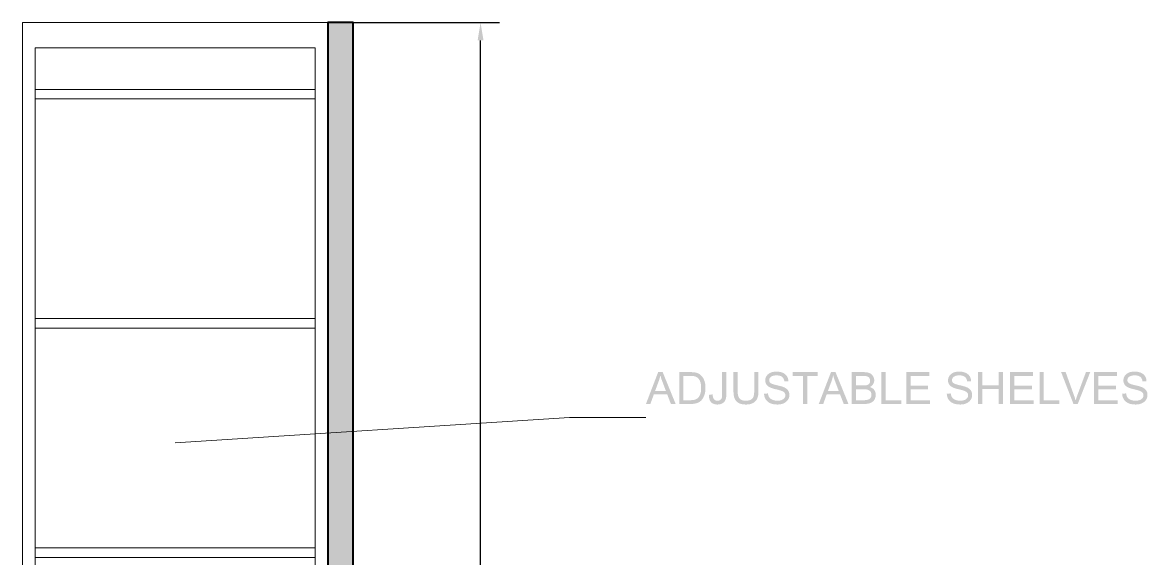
# Model space of a CAD drawing. Header units: inches. Extents: x 0 to 700, y 0 to 895.
# Drawn here: x 520 to 608.4, y 198.9 to 241 of the extents above; entities that cross this region are included whole.
import ezdxf

# ---------------------------------------------------------------- set-up
doc = ezdxf.new("R2010")
doc.units = ezdxf.units.IN
doc.header["$MEASUREMENT"] = 0
for name, color, linetype, lineweight in [('A-ANNO-TEXT', 7, 'Continuous', 13), ('A-ELEV-LINE', 7, 'Continuous', 13), ('A-MILLWORK-STOR', 7, 'Continuous', 18), ('A-WALL-EXIST', 7, 'Continuous', 40)]:
    doc.layers.add(name, color=color, linetype=linetype, lineweight=lineweight)

msp = doc.modelspace()

# ---------------------------------------------------------------- hatches: boundary and pattern name
at = {"layer": 'A-ANNO-TEXT'}
h = msp.add_hatch(color=7, dxfattribs=at)
h.paths.add_polyline_path([(571.333, 211.05), (570.959, 211.05), (570.666, 211.811), (569.622, 211.811), (569.346, 211.05), (568.997, 211.05), (569.957, 213.55), (570.313, 213.55), (571.333, 211.05)])
h.paths.add_polyline_path([(570.565, 212.073), (570.528, 212.172), (570.493, 212.265), (570.46, 212.353), (570.429, 212.435), (570.4, 212.512), (570.373, 212.583), (570.348, 212.649), (570.325, 212.709), (570.305, 212.764), (570.286, 212.814), (570.27, 212.858), (570.256, 212.896), (570.243, 212.929), (570.233, 212.956), (570.225, 212.978), (570.219, 212.995), (570.199, 213.055), (570.178, 213.123), (570.156, 213.202), (570.132, 213.289), (570.124, 213.289), (570.098, 213.165), (570.068, 213.046), (570.034, 212.932), (569.996, 212.822), (569.716, 212.073), (570.565, 212.073)])
h.paths.add_polyline_path([(571.609, 213.55), (572.472, 213.55), (572.581, 213.549), (572.683, 213.544), (572.777, 213.537), (572.863, 213.527), (572.944, 213.511), (573.023, 213.487), (573.1, 213.455), (573.175, 213.414), (573.248, 213.365), (573.315, 213.308), (573.378, 213.242), (573.436, 213.168), (573.489, 213.087), (573.536, 212.999), (573.577, 212.906), (573.612, 212.807), (573.64, 212.7), (573.66, 212.582), (573.672, 212.453), (573.676, 212.314), (573.672, 212.179), (573.66, 212.05), (573.639, 211.927), (573.61, 211.81), (573.573, 211.7), (573.528, 211.596), (573.475, 211.498), (573.413, 211.406), (573.379, 211.363), (573.342, 211.322), (573.302, 211.285), (573.258, 211.25), (573.212, 211.218), (573.163, 211.189), (573.111, 211.163), (573.056, 211.139), (572.998, 211.118), (572.937, 211.1), (572.873, 211.085), (572.806, 211.072), (572.737, 211.063), (572.664, 211.056), (572.588, 211.051), (572.51, 211.05), (571.609, 211.05), (571.609, 213.55)])
h.paths.add_polyline_path([(571.94, 211.347), (572.475, 211.347), (572.555, 211.348), (572.63, 211.352), (572.701, 211.358), (572.768, 211.367), (572.832, 211.382), (572.898, 211.405), (572.963, 211.437), (573.029, 211.478), (573.092, 211.53), (573.15, 211.597), (573.202, 211.679), (573.248, 211.775), (573.268, 211.828), (573.286, 211.886), (573.301, 211.948), (573.313, 212.014), (573.323, 212.085), (573.329, 212.159), (573.334, 212.238), (573.335, 212.32), (573.333, 212.413), (573.327, 212.502), (573.316, 212.588), (573.302, 212.671), (573.282, 212.751), (573.254, 212.827), (573.22, 212.899), (573.179, 212.968), (573.132, 213.03), (573.083, 213.084), (573.03, 213.128), (572.973, 213.164), (572.916, 213.192), (572.859, 213.214), (572.803, 213.23), (572.747, 213.24), (572.689, 213.246), (572.622, 213.25), (572.547, 213.252), (572.465, 213.253), (571.94, 213.253), (571.94, 211.347)])
h.paths.add_polyline_path([(575.318, 211.85), (575.315, 211.739), (575.307, 211.637), (575.292, 211.543), (575.272, 211.458), (575.246, 211.381), (575.214, 211.312), (575.177, 211.251), (575.133, 211.199), (575.085, 211.154), (575.032, 211.115), (574.974, 211.082), (574.912, 211.055), (574.845, 211.034), (574.774, 211.019), (574.698, 211.01), (574.617, 211.007), (574.536, 211.01), (574.46, 211.019), (574.389, 211.034), (574.323, 211.054), (574.263, 211.081), (574.208, 211.113), (574.158, 211.152), (574.113, 211.196), (574.074, 211.246), (574.04, 211.302), (574.011, 211.364), (573.987, 211.432), (573.969, 211.506), (573.956, 211.585), (573.948, 211.671), (573.945, 211.763), (574.242, 211.804), (574.244, 211.743), (574.25, 211.687), (574.257, 211.635), (574.268, 211.586), (574.282, 211.541), (574.298, 211.5), (574.317, 211.463), (574.339, 211.43), (574.364, 211.401), (574.392, 211.376), (574.422, 211.354), (574.456, 211.337), (574.492, 211.323), (574.531, 211.314), (574.573, 211.308), (574.617, 211.306), (574.696, 211.311), (574.764, 211.326), (574.822, 211.351), (574.868, 211.386), (574.905, 211.428), (574.934, 211.472), (574.955, 211.52), (574.969, 211.571), (574.977, 211.627), (574.983, 211.689), (574.986, 211.758), (574.987, 211.833), (574.987, 213.55), (575.318, 213.55), (575.318, 211.85)])
h.paths.add_polyline_path([(577.84, 212.104), (577.839, 212.009), (577.835, 211.918), (577.828, 211.831), (577.819, 211.747), (577.804, 211.665), (577.78, 211.581), (577.748, 211.497), (577.707, 211.411), (577.682, 211.368), (577.654, 211.328), (577.622, 211.289), (577.587, 211.252), (577.548, 211.217), (577.505, 211.184), (577.459, 211.152), (577.41, 211.122), (577.356, 211.095), (577.298, 211.072), (577.236, 211.052), (577.17, 211.036), (577.099, 211.024), (577.024, 211.015), (576.945, 211.009), (576.862, 211.007), (576.78, 211.009), (576.703, 211.014), (576.629, 211.022), (576.56, 211.033), (576.494, 211.047), (576.433, 211.065), (576.376, 211.086), (576.323, 211.11), (576.227, 211.165), (576.145, 211.227), (576.077, 211.297), (576.023, 211.374), (575.979, 211.456), (575.944, 211.539), (575.918, 211.625), (575.901, 211.712), (575.889, 211.802), (575.881, 211.898), (575.876, 211.998), (575.874, 212.104), (575.874, 213.55), (576.205, 213.55), (576.205, 212.109), (576.207, 212), (576.213, 211.899), (576.223, 211.806), (576.237, 211.721), (576.26, 211.642), (576.296, 211.567), (576.345, 211.497), (576.408, 211.432), (576.445, 211.402), (576.486, 211.377), (576.533, 211.355), (576.584, 211.337), (576.639, 211.324), (576.7, 211.314), (576.765, 211.308), (576.834, 211.306), (576.905, 211.307), (576.971, 211.312), (577.033, 211.32), (577.09, 211.331), (577.142, 211.345), (577.19, 211.362), (577.234, 211.383), (577.273, 211.406), (577.339, 211.461), (577.394, 211.524), (577.435, 211.595), (577.464, 211.675), (577.483, 211.765), (577.497, 211.867), (577.505, 211.982), (577.508, 212.109), (577.508, 213.55), (577.84, 213.55), (577.84, 212.104)])
h.paths.add_polyline_path([(579.873, 212.817), (579.866, 212.875), (579.855, 212.929), (579.839, 212.979), (579.82, 213.026), (579.796, 213.069), (579.769, 213.108), (579.737, 213.144), (579.701, 213.176), (579.661, 213.204), (579.617, 213.228), (579.569, 213.249), (579.516, 213.266), (579.46, 213.279), (579.399, 213.288), (579.335, 213.294), (579.266, 213.296), (579.204, 213.294), (579.144, 213.29), (579.088, 213.282), (579.034, 213.272), (578.984, 213.259), (578.936, 213.242), (578.891, 213.223), (578.85, 213.2), (578.812, 213.175), (578.78, 213.147), (578.752, 213.117), (578.73, 213.083), (578.712, 213.047), (578.7, 213.008), (578.692, 212.967), (578.69, 212.922), (578.692, 212.883), (578.697, 212.847), (578.707, 212.813), (578.721, 212.781), (578.738, 212.752), (578.759, 212.726), (578.784, 212.702), (578.813, 212.681), (578.848, 212.661), (578.889, 212.642), (578.938, 212.622), (578.993, 212.602), (579.056, 212.582), (579.126, 212.563), (579.203, 212.543), (579.286, 212.523), (579.435, 212.489), (579.568, 212.454), (579.688, 212.419), (579.793, 212.384), (579.888, 212.343), (579.975, 212.292), (580.055, 212.232), (580.129, 212.161), (580.162, 212.122), (580.19, 212.079), (580.214, 212.033), (580.234, 211.984), (580.249, 211.932), (580.26, 211.877), (580.267, 211.818), (580.269, 211.756), (580.265, 211.677), (580.253, 211.602), (580.233, 211.53), (580.205, 211.461), (580.169, 211.396), (580.124, 211.334), (580.072, 211.276), (580.012, 211.221), (579.946, 211.171), (579.874, 211.127), (579.798, 211.091), (579.716, 211.061), (579.63, 211.037), (579.539, 211.021), (579.444, 211.011), (579.343, 211.007), (579.215, 211.011), (579.096, 211.022), (578.985, 211.04), (578.882, 211.066), (578.788, 211.099), (578.702, 211.14), (578.624, 211.188), (578.554, 211.243), (578.492, 211.304), (578.439, 211.369), (578.392, 211.439), (578.354, 211.513), (578.323, 211.591), (578.3, 211.674), (578.285, 211.762), (578.277, 211.853), (578.591, 211.88), (578.599, 211.808), (578.614, 211.741), (578.634, 211.678), (578.66, 211.621), (578.692, 211.569), (578.729, 211.522), (578.773, 211.48), (578.823, 211.443), (578.876, 211.411), (578.933, 211.383), (578.992, 211.359), (579.054, 211.34), (579.119, 211.325), (579.186, 211.314), (579.256, 211.308), (579.329, 211.306), (579.397, 211.308), (579.461, 211.313), (579.523, 211.322), (579.58, 211.334), (579.635, 211.35), (579.686, 211.37), (579.734, 211.393), (579.778, 211.42), (579.819, 211.45), (579.853, 211.482), (579.883, 211.517), (579.907, 211.555), (579.926, 211.595), (579.939, 211.637), (579.947, 211.683), (579.95, 211.73), (579.947, 211.78), (579.939, 211.826), (579.925, 211.868), (579.905, 211.907), (579.88, 211.943), (579.849, 211.975), (579.813, 212.004), (579.771, 212.029), (579.722, 212.052), (579.666, 212.076), (579.602, 212.099), (579.531, 212.122), (579.452, 212.145), (579.366, 212.168), (579.271, 212.191), (579.17, 212.214), (579.068, 212.238), (578.973, 212.264), (578.886, 212.293), (578.807, 212.324), (578.734, 212.357), (578.669, 212.392), (578.612, 212.43), (578.562, 212.471), (578.518, 212.513), (578.48, 212.559), (578.448, 212.609), (578.422, 212.661), (578.402, 212.716), (578.387, 212.774), (578.379, 212.836), (578.376, 212.9), (578.38, 212.974), (578.391, 213.044), (578.409, 213.111), (578.435, 213.174), (578.468, 213.235), (578.508, 213.292), (578.556, 213.346), (578.611, 213.397), (578.673, 213.442), (578.74, 213.482), (578.812, 213.516), (578.889, 213.544), (578.972, 213.565), (579.06, 213.58), (579.154, 213.59), (579.252, 213.593), (579.354, 213.59), (579.45, 213.58), (579.542, 213.565), (579.628, 213.544), (579.709, 213.516), (579.785, 213.483), (579.856, 213.443), (579.922, 213.397), (579.981, 213.346), (580.033, 213.289), (580.078, 213.228), (580.115, 213.161), (580.145, 213.089), (580.168, 213.012), (580.183, 212.93), (580.19, 212.842), (579.873, 212.817)])
h.paths.add_polyline_path([(582.506, 213.253), (581.679, 213.253), (581.679, 211.05), (581.347, 211.05), (581.347, 213.253), (580.526, 213.253), (580.526, 213.55), (582.506, 213.55), (582.506, 213.253)])
h.paths.add_polyline_path([(584.916, 211.05), (584.542, 211.05), (584.249, 211.811), (583.205, 211.811), (582.929, 211.05), (582.579, 211.05), (583.54, 213.55), (583.896, 213.55), (584.916, 211.05)])
h.paths.add_polyline_path([(584.148, 212.073), (584.111, 212.172), (584.076, 212.265), (584.043, 212.353), (584.012, 212.435), (583.983, 212.512), (583.956, 212.583), (583.931, 212.649), (583.908, 212.709), (583.888, 212.764), (583.869, 212.814), (583.853, 212.858), (583.839, 212.896), (583.826, 212.929), (583.816, 212.956), (583.808, 212.978), (583.802, 212.995), (583.782, 213.055), (583.761, 213.123), (583.739, 213.202), (583.715, 213.289), (583.707, 213.289), (583.681, 213.165), (583.651, 213.046), (583.617, 212.932), (583.579, 212.822), (583.299, 212.073), (584.148, 212.073)])
h.paths.add_polyline_path([(586.592, 212.38), (586.649, 212.361), (586.702, 212.339), (586.752, 212.314), (586.798, 212.286), (586.84, 212.256), (586.878, 212.222), (586.913, 212.186), (586.944, 212.147), (586.995, 212.064), (587.032, 211.974), (587.054, 211.878), (587.061, 211.776), (587.054, 211.674), (587.035, 211.575), (587.002, 211.481), (586.955, 211.391), (586.928, 211.349), (586.897, 211.309), (586.864, 211.272), (586.827, 211.239), (586.789, 211.208), (586.747, 211.18), (586.702, 211.155), (586.655, 211.133), (586.604, 211.113), (586.549, 211.097), (586.49, 211.082), (586.426, 211.071), (586.358, 211.062), (586.286, 211.055), (586.209, 211.051), (586.128, 211.05), (585.172, 211.05), (585.172, 213.55), (586.109, 213.55), (586.219, 213.547), (586.32, 213.538), (586.413, 213.522), (586.498, 213.501), (586.574, 213.473), (586.641, 213.439), (586.701, 213.399), (586.752, 213.352), (586.795, 213.302), (586.833, 213.251), (586.865, 213.198), (586.892, 213.143), (586.912, 213.088), (586.927, 213.031), (586.935, 212.972), (586.938, 212.912), (586.933, 212.832), (586.917, 212.755), (586.89, 212.681), (586.852, 212.61), (586.804, 212.543), (586.744, 212.483), (586.674, 212.428), (586.592, 212.38)])
h.paths.add_polyline_path([(585.502, 212.503), (586.045, 212.503), (586.125, 212.504), (586.198, 212.508), (586.265, 212.513), (586.325, 212.522), (586.38, 212.535), (586.432, 212.556), (586.48, 212.584), (586.526, 212.621), (586.564, 212.666), (586.591, 212.723), (586.607, 212.791), (586.613, 212.87), (586.607, 212.952), (586.591, 213.024), (586.563, 213.083), (586.525, 213.131), (586.479, 213.169), (586.428, 213.199), (586.374, 213.221), (586.315, 213.235), (586.25, 213.243), (586.176, 213.249), (586.093, 213.252), (586.002, 213.253), (585.502, 213.253), (585.502, 212.503)])
h.paths.add_polyline_path([(585.502, 211.347), (586.125, 211.347), (586.205, 211.349), (586.279, 211.354), (586.347, 211.363), (586.408, 211.375), (586.463, 211.391), (586.511, 211.411), (586.553, 211.434), (586.589, 211.461), (586.619, 211.491), (586.645, 211.524), (586.668, 211.559), (586.686, 211.597), (586.7, 211.638), (586.71, 211.681), (586.716, 211.728), (586.718, 211.776), (586.716, 211.826), (586.71, 211.872), (586.699, 211.916), (586.684, 211.957), (586.664, 211.995), (586.641, 212.031), (586.613, 212.063), (586.58, 212.093), (586.542, 212.119), (586.497, 212.142), (586.445, 212.162), (586.387, 212.178), (586.321, 212.19), (586.248, 212.199), (586.169, 212.204), (586.082, 212.206), (585.502, 212.206), (585.502, 211.347)])
h.paths.add_polyline_path([(589.068, 211.05), (587.504, 211.05), (587.504, 213.55), (587.835, 213.55), (587.835, 211.347), (589.068, 211.347), (589.068, 211.05)])
h.paths.add_polyline_path([(591.328, 211.05), (589.46, 211.05), (589.46, 213.55), (591.27, 213.55), (591.27, 213.253), (589.791, 213.253), (589.791, 212.489), (591.174, 212.489), (591.174, 212.193), (589.791, 212.193), (589.791, 211.347), (591.328, 211.347), (591.328, 211.05)])
h.paths.add_polyline_path([(594.237, 212.817), (594.23, 212.875), (594.219, 212.929), (594.203, 212.979), (594.184, 213.026), (594.16, 213.069), (594.132, 213.108), (594.101, 213.144), (594.065, 213.176), (594.025, 213.204), (593.981, 213.228), (593.933, 213.249), (593.88, 213.266), (593.824, 213.279), (593.763, 213.288), (593.699, 213.294), (593.63, 213.296), (593.567, 213.294), (593.508, 213.29), (593.452, 213.282), (593.398, 213.272), (593.348, 213.259), (593.3, 213.242), (593.255, 213.223), (593.214, 213.2), (593.176, 213.175), (593.144, 213.147), (593.116, 213.117), (593.094, 213.083), (593.076, 213.047), (593.064, 213.008), (593.056, 212.967), (593.054, 212.922), (593.055, 212.883), (593.061, 212.847), (593.071, 212.813), (593.084, 212.781), (593.102, 212.752), (593.123, 212.726), (593.148, 212.702), (593.177, 212.681), (593.212, 212.661), (593.253, 212.642), (593.302, 212.622), (593.357, 212.602), (593.42, 212.582), (593.49, 212.563), (593.567, 212.543), (593.65, 212.523), (593.798, 212.489), (593.932, 212.454), (594.052, 212.419), (594.157, 212.384), (594.251, 212.343), (594.339, 212.292), (594.419, 212.232), (594.493, 212.161), (594.526, 212.122), (594.554, 212.079), (594.578, 212.033), (594.598, 211.984), (594.613, 211.932), (594.624, 211.877), (594.63, 211.818), (594.633, 211.756), (594.629, 211.677), (594.617, 211.602), (594.597, 211.53), (594.569, 211.461), (594.532, 211.396), (594.488, 211.334), (594.436, 211.276), (594.376, 211.221), (594.309, 211.171), (594.238, 211.127), (594.162, 211.091), (594.08, 211.061), (593.994, 211.037), (593.903, 211.021), (593.807, 211.011), (593.707, 211.007), (593.579, 211.011), (593.46, 211.022), (593.349, 211.04), (593.246, 211.066), (593.152, 211.099), (593.065, 211.14), (592.988, 211.188), (592.918, 211.243), (592.856, 211.304), (592.802, 211.369), (592.756, 211.439), (592.718, 211.513), (592.687, 211.591), (592.664, 211.674), (592.649, 211.762), (592.641, 211.853), (592.955, 211.88), (592.963, 211.808), (592.977, 211.741), (592.998, 211.678), (593.024, 211.621), (593.056, 211.569), (593.093, 211.522), (593.137, 211.48), (593.187, 211.443), (593.24, 211.411), (593.297, 211.383), (593.356, 211.359), (593.418, 211.34), (593.483, 211.325), (593.55, 211.314), (593.62, 211.308), (593.693, 211.306), (593.761, 211.308), (593.825, 211.313), (593.887, 211.322), (593.944, 211.334), (593.999, 211.35), (594.05, 211.37), (594.098, 211.393), (594.142, 211.42), (594.183, 211.45), (594.217, 211.482), (594.247, 211.517), (594.271, 211.555), (594.29, 211.595), (594.303, 211.637), (594.311, 211.683), (594.314, 211.73), (594.311, 211.78), (594.303, 211.826), (594.289, 211.868), (594.269, 211.907), (594.244, 211.943), (594.213, 211.975), (594.177, 212.004), (594.135, 212.029), (594.086, 212.052), (594.03, 212.076), (593.966, 212.099), (593.895, 212.122), (593.816, 212.145), (593.729, 212.168), (593.635, 212.191), (593.534, 212.214), (593.432, 212.238), (593.337, 212.264), (593.25, 212.293), (593.171, 212.324), (593.098, 212.357), (593.033, 212.392), (592.976, 212.43), (592.926, 212.471), (592.882, 212.513), (592.844, 212.559), (592.812, 212.609), (592.786, 212.661), (592.766, 212.716), (592.751, 212.774), (592.743, 212.836), (592.74, 212.9), (592.743, 212.974), (592.754, 213.044), (592.773, 213.111), (592.799, 213.174), (592.832, 213.235), (592.872, 213.292), (592.92, 213.346), (592.975, 213.397), (593.037, 213.442), (593.103, 213.482), (593.176, 213.516), (593.253, 213.544), (593.336, 213.565), (593.424, 213.58), (593.518, 213.59), (593.616, 213.593), (593.718, 213.59), (593.814, 213.58), (593.905, 213.565), (593.992, 213.544), (594.073, 213.516), (594.149, 213.483), (594.22, 213.443), (594.286, 213.397), (594.345, 213.346), (594.397, 213.289), (594.442, 213.228), (594.479, 213.161), (594.509, 213.089), (594.532, 213.012), (594.547, 212.93), (594.554, 212.842), (594.237, 212.817)])
h.paths.add_polyline_path([(597.056, 211.05), (596.723, 211.05), (596.723, 212.227), (595.424, 212.227), (595.424, 211.05), (595.093, 211.05), (595.093, 213.55), (595.424, 213.55), (595.424, 212.523), (596.723, 212.523), (596.723, 213.55), (597.056, 213.55), (597.056, 211.05)])
h.paths.add_polyline_path([(599.479, 211.05), (597.612, 211.05), (597.612, 213.55), (599.421, 213.55), (599.421, 213.253), (597.943, 213.253), (597.943, 212.489), (599.326, 212.489), (599.326, 212.193), (597.943, 212.193), (597.943, 211.347), (599.479, 211.347), (599.479, 211.05)])
h.paths.add_polyline_path([(601.491, 211.05), (599.928, 211.05), (599.928, 213.55), (600.259, 213.55), (600.259, 211.347), (601.491, 211.347), (601.491, 211.05)])
h.paths.add_polyline_path([(603.913, 213.55), (602.934, 211.05), (602.597, 211.05), (601.628, 213.55), (601.984, 213.55), (602.634, 211.734), (602.67, 211.643), (602.703, 211.545), (602.734, 211.439), (602.764, 211.326), (602.77, 211.326), (602.798, 211.427), (602.828, 211.528), (602.863, 211.63), (602.9, 211.734), (603.577, 213.55), (603.913, 213.55)])
h.paths.add_polyline_path([(606.08, 211.05), (604.213, 211.05), (604.213, 213.55), (606.023, 213.55), (606.023, 213.253), (604.544, 213.253), (604.544, 212.489), (605.927, 212.489), (605.927, 212.193), (604.544, 212.193), (604.544, 211.347), (606.08, 211.347), (606.08, 211.05)])
h.paths.add_polyline_path([(608.019, 212.817), (608.012, 212.875), (608.001, 212.929), (607.986, 212.979), (607.966, 213.026), (607.943, 213.069), (607.915, 213.108), (607.883, 213.144), (607.847, 213.176), (607.807, 213.204), (607.763, 213.228), (607.715, 213.249), (607.663, 213.266), (607.606, 213.279), (607.546, 213.288), (607.481, 213.294), (607.412, 213.296), (607.35, 213.294), (607.29, 213.29), (607.234, 213.282), (607.18, 213.272), (607.13, 213.259), (607.082, 213.242), (607.038, 213.223), (606.996, 213.2), (606.959, 213.175), (606.926, 213.147), (606.899, 213.117), (606.876, 213.083), (606.858, 213.047), (606.846, 213.008), (606.838, 212.967), (606.836, 212.922), (606.838, 212.883), (606.844, 212.847), (606.853, 212.813), (606.867, 212.781), (606.884, 212.752), (606.905, 212.726), (606.931, 212.702), (606.96, 212.681), (606.994, 212.661), (607.036, 212.642), (607.084, 212.622), (607.14, 212.602), (607.202, 212.582), (607.272, 212.563), (607.349, 212.543), (607.433, 212.523), (607.581, 212.489), (607.715, 212.454), (607.834, 212.419), (607.939, 212.384), (608.034, 212.343), (608.121, 212.292), (608.202, 212.232), (608.275, 212.161), (608.308, 212.122), (608.336, 212.079), (608.36, 212.033), (608.38, 211.984), (608.395, 211.932), (608.406, 211.877), (608.413, 211.818), (608.415, 211.756), (608.411, 211.677), (608.399, 211.602), (608.379, 211.53), (608.351, 211.461), (608.315, 211.396), (608.271, 211.334), (608.219, 211.276), (608.158, 211.221), (608.092, 211.171), (608.02, 211.127), (607.944, 211.091), (607.863, 211.061), (607.777, 211.037), (607.686, 211.021), (607.59, 211.011), (607.489, 211.007), (607.361, 211.011), (607.242, 211.022), (607.131, 211.04), (607.028, 211.066), (606.934, 211.099), (606.848, 211.14), (606.77, 211.188), (606.7, 211.243), (606.639, 211.304), (606.585, 211.369), (606.539, 211.439), (606.5, 211.513), (606.469, 211.591), (606.446, 211.674), (606.431, 211.762), (606.423, 211.853), (606.737, 211.88), (606.746, 211.808), (606.76, 211.741), (606.78, 211.678), (606.806, 211.621), (606.838, 211.569), (606.876, 211.522), (606.919, 211.48), (606.969, 211.443), (607.023, 211.411), (607.079, 211.383), (607.139, 211.359), (607.2, 211.34), (607.265, 211.325), (607.333, 211.314), (607.403, 211.308), (607.475, 211.306), (607.543, 211.308), (607.608, 211.313), (607.669, 211.322), (607.727, 211.334), (607.781, 211.35), (607.832, 211.37), (607.88, 211.393), (607.925, 211.42), (607.965, 211.45), (608, 211.482), (608.029, 211.517), (608.053, 211.555), (608.072, 211.595), (608.085, 211.637), (608.094, 211.683), (608.096, 211.73), (608.093, 211.78), (608.085, 211.826), (608.071, 211.868), (608.051, 211.907), (608.026, 211.943), (607.995, 211.975), (607.959, 212.004), (607.917, 212.029), (607.869, 212.052), (607.812, 212.076), (607.749, 212.099), (607.677, 212.122), (607.598, 212.145), (607.512, 212.168), (607.418, 212.191), (607.316, 212.214), (607.214, 212.238), (607.12, 212.264), (607.033, 212.293), (606.953, 212.324), (606.881, 212.357), (606.816, 212.392), (606.758, 212.43), (606.708, 212.471), (606.664, 212.513), (606.627, 212.559), (606.595, 212.609), (606.569, 212.661), (606.548, 212.716), (606.534, 212.774), (606.525, 212.836), (606.522, 212.9), (606.526, 212.974), (606.537, 213.044), (606.555, 213.111), (606.581, 213.174), (606.614, 213.235), (606.655, 213.292), (606.702, 213.346), (606.758, 213.397), (606.819, 213.442), (606.886, 213.482), (606.958, 213.516), (607.035, 213.544), (607.118, 213.565), (607.206, 213.58), (607.3, 213.59), (607.399, 213.593), (607.5, 213.59), (607.597, 213.58), (607.688, 213.565), (607.774, 213.544), (607.855, 213.516), (607.931, 213.483), (608.002, 213.443), (608.068, 213.397), (608.128, 213.346), (608.18, 213.289), (608.225, 213.228), (608.262, 213.161), (608.292, 213.089), (608.314, 213.012), (608.329, 212.93), (608.337, 212.842), (608.019, 212.817)])
at = {"layer": 'A-WALL-EXIST'}
h = msp.add_hatch(color=8, dxfattribs=at)
h.dxf.hatch_style = 1
h.paths.add_polyline_path([(544, 145), (546, 145), (546, 241), (544, 241)])

# ---------------------------------------------------------------- linework, layer by layer
at = {"color": 7}
for p, q in [((545, 241), (557.5, 241)), ((556, 146.4), (556, 239.6))]:
    msp.add_line(p, q, dxfattribs=at)
at = {"color": 0, "linetype": 'ByBlock'}
msp.add_solid([(555.77, 239.6), (556, 241), (556.23, 239.6)], dxfattribs=at)
at = {"layer": 'A-ELEV-LINE'}
for p, q in [((532, 208), (563, 210)), ((563, 210), (569, 210))]:
    msp.add_line(p, q, dxfattribs=at)
at = {"layer": 'A-MILLWORK-STOR'}
for points in [[(520, 145), (544, 145), (544, 241), (520, 241)], [(521, 151), (543, 151), (543, 239), (521, 239)], [(521, 235), (543, 235), (543, 235.75), (521, 235.75)], [(521, 217), (543, 217), (543, 217.75), (521, 217.75)], [(521, 199), (543, 199), (543, 199.75), (521, 199.75)]]:
    msp.add_lwpolyline(points, close=True, dxfattribs=at)
at = {"layer": 'A-WALL-EXIST'}
msp.add_lwpolyline([(544, 145), (546, 145), (546, 241), (544, 241)], close=True, dxfattribs=at)
at = {"layer": 'Defpoints'}
msp.add_point((544, 241), dxfattribs=at)

doc.saveas('drawing.dxf')
